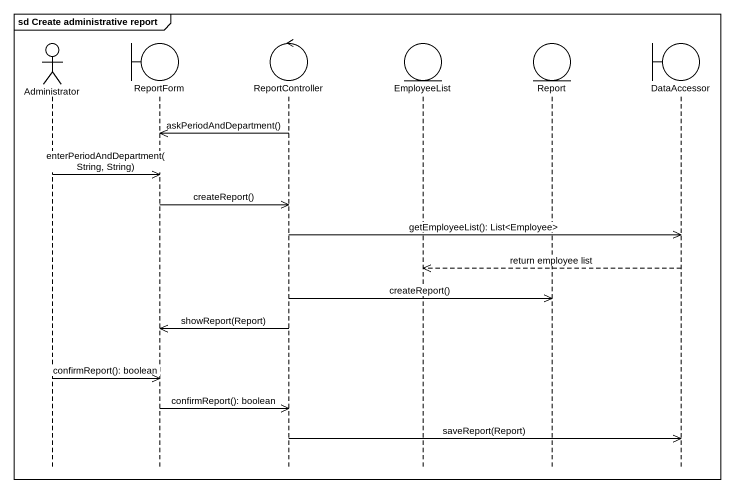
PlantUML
@startuml
mainframe sd Create administrative report
hide footbox
actor Administrator
boundary ReportForm
control ReportController
entity EmployeeList
entity Report
boundary DataAccessor

ReportController ->> ReportForm : askPeriodAndDepartment()
Administrator ->> ReportForm : enterPeriodAndDepartment(String, String)
ReportForm ->> ReportController : createReport()
ReportController ->> DataAccessor : getEmployeeList(): List<Employee>
DataAccessor -->> EmployeeList : return employee list
ReportController ->> Report : createReport()
ReportController ->> ReportForm : showReport(Report)
Administrator ->> ReportForm : confirmReport(): boolean
ReportForm ->> ReportController : confirmReport(): boolean
ReportController ->> DataAccessor : saveReport(Report)
@enduml
